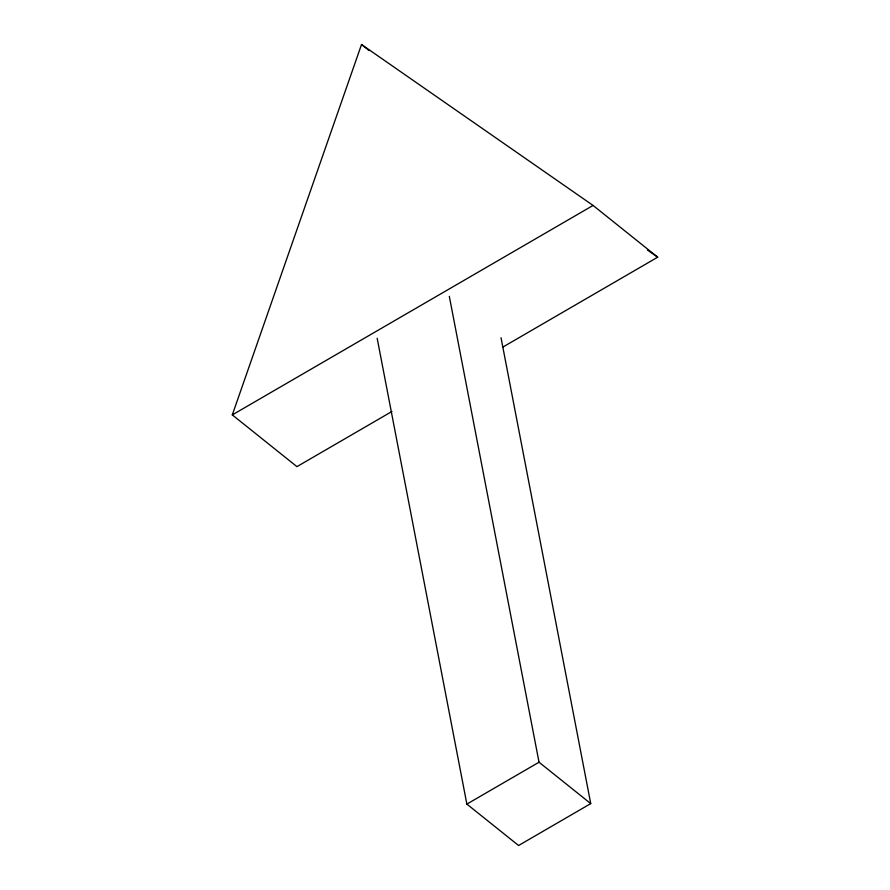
<?xml version="1.0" encoding="UTF-8"?>
<svg xmlns="http://www.w3.org/2000/svg" width="890" height="890" viewBox="0 0 890 890"><rect width="100%" height="100%" fill="white"/><g stroke="black" fill="none" stroke-linecap="round" stroke-linejoin="round"><path stroke-width="1.33" d="M391.934 411.48L296.937 466.638L232.301 414.896L361.518 44.5L593.063 205.445L657.699 257.177L502.572 347.245M232.301 414.896L593.063 205.445M466.872 804.104L539.029 762.218L590.738 803.614L518.581 845.5L466.872 804.104L377.16 338.233M647.431 250.046L657.699 257.177M361.518 44.5L369.061 50.541M501.026 337.733L590.738 803.614M449.317 296.337L539.029 762.218"/></g></svg>
